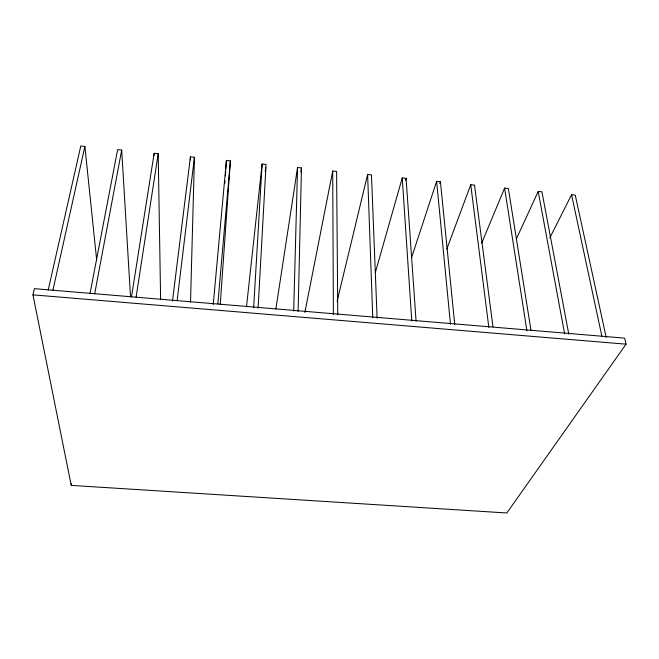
<?xml version="1.0" encoding="UTF-8"?>
<svg xmlns="http://www.w3.org/2000/svg" width="659" height="659" viewBox="0 0 659 659"><rect width="100%" height="100%" fill="white"/><g stroke="black" fill="none" stroke-linecap="round" stroke-linejoin="round"><path stroke-width="0.99" d="M190.352 159.989L190.426 156.9L194.438 157.303L190.525 302.234M298.115 311.509L301.468 167.93L297.547 167.543L275.89 308.964M293.683 311.139L297.547 167.543M258.106 308.173L266.063 164.412L262.117 164.025L246.499 306.732M253.641 307.794L262.117 164.025M224.917 183.062L225.057 181.011M225.394 175.879L225.732 170.747M225.864 168.688L226.408 160.475L230.386 160.87L220.246 304.499M217.832 303.873L230.386 160.87M213.236 304.524L226.408 160.475M265.248 171.546L265.717 167.468M177.139 300.578L194.438 157.303M172.469 301.212L190.426 156.9M136.1 297.143L158.201 153.704L154.157 153.3L131.495 296.863M300.825 171.999L301.468 167.93M71.23 485.386L32.95 294.853L34.416 288.667L624.65 338.133L626.05 344.171L506.837 512.982L71.23 485.386L71.543 483.657M94.657 293.889L121.693 150.079L117.615 149.675L90.036 293.502M304.87 312.457L332.713 171.035L336.601 171.422L337.779 314.829M52.86 290.495L84.887 146.422L80.785 146.018L48.189 290.108M337.12 301.188L367.615 174.503L371.47 174.882L377.105 318.108M375.342 272.513L402.245 177.938L406.076 178.317L416.093 321.37M405.507 180.286L406.076 178.317M411.57 257.644L436.62 181.357L440.426 181.727L454.751 324.599M439.775 183.672L440.426 181.727M446.769 249.118L470.74 184.742L474.513 185.113L492.957 326.782M481.688 243.146L504.596 188.103L508.344 188.474L530.948 330.06M516.318 239.003L538.205 191.44L541.929 191.81L568.808 334.22M549.853 237.825L571.567 194.751L575.258 195.122L606.206 337.441M32.95 294.853L626.05 344.171M571.567 194.751L601.856 336.098M538.205 191.44L564.631 333.874M504.596 188.103L526.903 330.719M470.74 184.742L488.846 327.449M84.887 146.422L96.667 260.017M436.62 181.357L450.476 324.244M402.245 177.938L411.776 321.007M121.693 150.079L130.523 296.871M367.615 174.503L372.755 317.745M154.157 153.3L154.206 155.351M158.201 153.704L160.615 299.178M332.713 171.035L333.388 314.458"/></g></svg>
